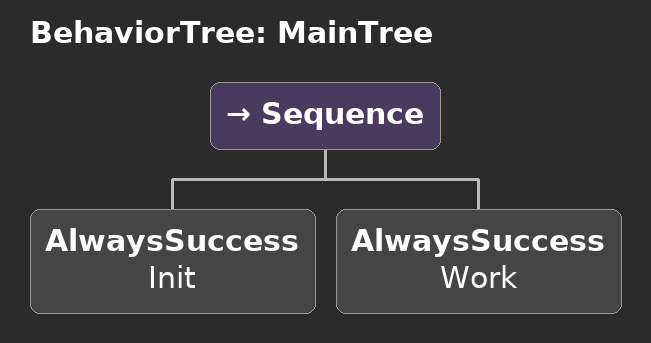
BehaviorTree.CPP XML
<root main_tree_to_execute="MainTree">
  <BehaviorTree ID="MainTree">
    <Sequence>
      <AlwaysSuccess name="Init"/>
      <AlwaysSuccess name="Work"/>
    </Sequence>
  </BehaviorTree>
</root>
